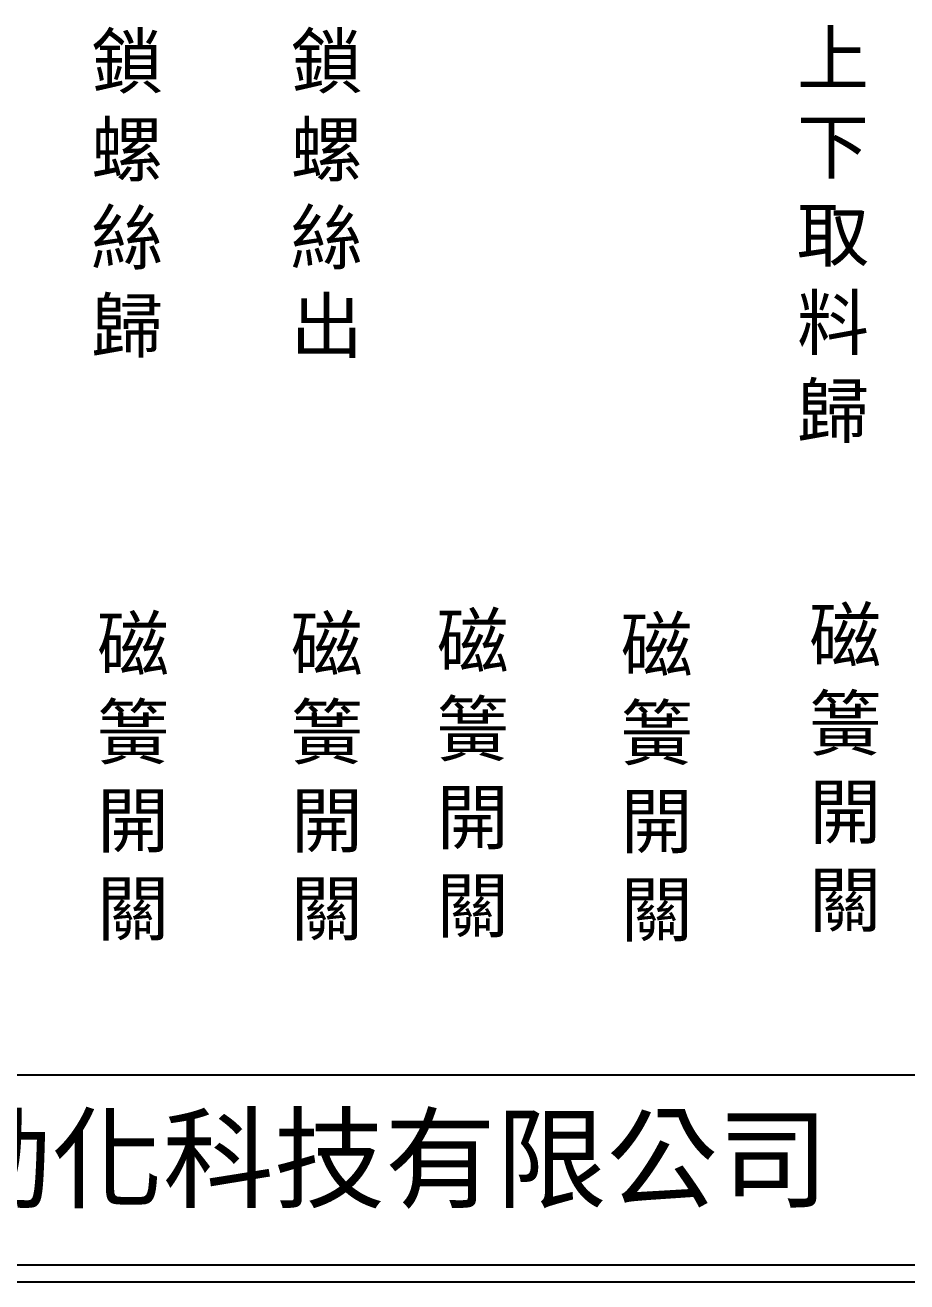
# Model space of a CAD drawing. Extents: x 275 to 562, y 265 to 469.
# Drawn here: x 344.3 to 409.3, y 264.9 to 357.6 of the extents above; entities that cross this region are included whole.
import ezdxf

# ---------------------------------------------------------------- set-up
doc = ezdxf.new("R2010")
doc.units = 0
doc.layers.add('圖框層', color=7, linetype='CONTINUOUS')
doc.layers.add('標尺寸層', color=3, linetype='CONTINUOUS')
doc.styles.add('CNS', font='romanc.shx', dxfattribs={"bigfont": 'chineset.shx'})
doc.styles.add('STSL', font='kaiu.ttf')

msp = doc.modelspace()

# ---------------------------------------------------------------- linework, layer by layer
at = {"layer": '圖框層', "color": 7}
for p, q in [((276.148, 280.195), (560.648, 280.195)), ((276.148, 266.195), (560.648, 266.195)), ((274.898, 264.945), (561.898, 264.945))]:
    msp.add_line(p, q, dxfattribs=at)

# ---------------------------------------------------------------- texts
at = {"layer": '圖框層', "color": 4, "style": 'STSL'}
msp.add_text('泓陞自動化科技有限公司', height=6, dxfattribs=at).set_placement((313.501, 271.022))
at = {"layer": '標尺寸層', "color": 7, "char_height": 3.9, "width": 4.96081, "attachment_point": 5, "style": 'CNS'}
for s, insert in [('{\\fDFKai-SB|b0|i0|c136|p65;上下取料歸}', (403.833, 341.933)), ('{\\fDFKai-SB|b0|i0|c136|p65;鎖螺絲歸}', (351.788, 344.958)), ('{\\fDFKai-SB|b0|i0|c136|p65;鎖螺絲出}', (366.501, 344.958)), ('{\\fDFKai-SB|b0|i0|c136|p65;磁簧開關}', (404.738, 302.642)), ('{\\fDFKai-SB|b0|i0|c136|p65;磁簧開關}', (352.231, 302.003)), ('{\\fDFKai-SB|b0|i0|c136|p65;磁簧開關}', (366.512, 302.003)), ('{\\fDFKai-SB|b0|i0|c136|p65;磁簧開關}', (377.273, 302.231)), ('{\\fDFKai-SB|b0|i0|c136|p65;磁簧開關}', (390.84, 301.94))]:
    msp.add_mtext(s, dxfattribs=dict(at, insert=insert))

doc.saveas('drawing.dxf')
